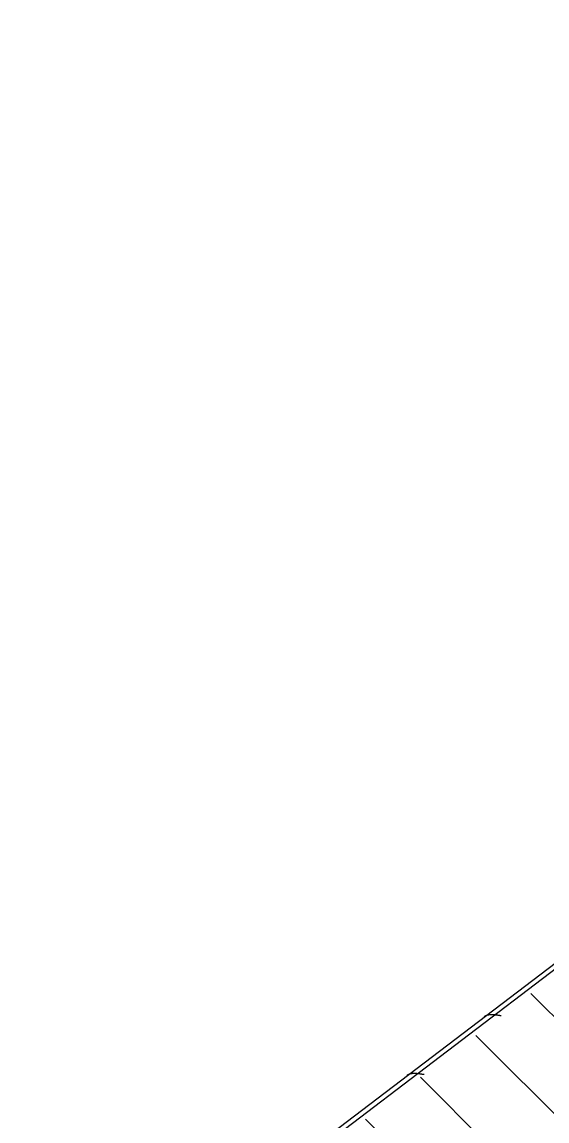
# Model space of a CAD drawing. Extents: x -9133 to 18268, y -11863 to 17290.
# Drawn here: x 651.6 to 708.9, y 3316.6 to 3436.6 of the extents above; entities that cross this region are included whole.
import ezdxf

# ---------------------------------------------------------------- set-up
doc = ezdxf.new("R2010")
doc.units = 0
doc.header["$LTSCALE"] = 30
doc.header["$MEASUREMENT"] = 0
doc.linetypes.add('EJEG$0$RLE-PROYECCION', pattern=[0.71438, 0.47625, -0.23813])
doc.layers.get('0').update_dxf_attribs({"linetype": 'CONTINUOUS'})
doc.layers.add('EJEG$0$RLA-ACHURADO', color=30, linetype='EJEG$0$RLE-PROYECCION', lineweight=15, transparency=0.7)
doc.layers.add('EJEG$0$RLA-CONTORNO', color=30, linetype='CONTINUOUS', lineweight=25)

# ---------------------------------------------------------------- blocks, each defined once
blk = doc.blocks.new('EJEG$0$FP_3-EJE G')
at = {"layer": 'EJEG$0$RLA-CONTORNO'}
for p, q in [((-1239.82, 1101.97), (-1601.82, 826.77)), ((-1428.62, 958.51), (-1428.64, 958.49)), ((-1428.6, 958.52), (-1428.62, 958.51)), ((-1428.58, 958.53), (-1428.6, 958.52)), ((-1428.56, 958.55), (-1428.58, 958.53)), ((-1428.54, 958.56), (-1428.56, 958.55)), ((-1428.51, 958.57), (-1428.54, 958.56)), ((-1428.49, 958.58), (-1428.51, 958.57)), ((-1428.47, 958.59), (-1428.49, 958.58)), ((-1428.45, 958.6), (-1428.47, 958.59)), ((-1428.42, 958.61), (-1428.45, 958.6)), ((-1428.4, 958.62), (-1428.42, 958.61)), ((-1428.37, 958.63), (-1428.4, 958.62)), ((-1428.35, 958.64), (-1428.37, 958.63)), ((-1428.32, 958.65), (-1428.35, 958.64)), ((-1428.3, 958.65), (-1428.32, 958.65)), ((-1428.27, 958.66), (-1428.3, 958.65)), ((-1428.25, 958.67), (-1428.27, 958.66)), ((-1428.22, 958.67), (-1428.25, 958.67)), ((-1428.19, 958.68), (-1428.22, 958.67)), ((-1428.17, 958.68), (-1428.19, 958.68)), ((-1428.14, 958.69), (-1428.17, 958.68)), ((-1428.11, 958.69), (-1428.14, 958.69)), ((-1428.08, 958.69), (-1428.11, 958.69)), ((-1428.05, 958.7), (-1428.08, 958.69)), ((-1428.03, 958.7), (-1428.05, 958.7)), ((-1428, 958.7), (-1428.03, 958.7)), ((-1427.97, 958.7), (-1428, 958.7)), ((-1427.94, 958.71), (-1427.97, 958.7)), ((-1427.91, 958.71), (-1427.94, 958.71)), ((-1427.88, 958.71), (-1427.91, 958.71)), ((-1427.85, 958.71), (-1427.88, 958.71)), ((-1427.82, 958.71), (-1427.85, 958.71)), ((-1427.78, 958.71), (-1427.82, 958.71)), ((-1427.75, 958.71), (-1427.78, 958.71)), ((-1427.72, 958.71), (-1427.75, 958.71)), ((-1427.69, 958.7), (-1427.72, 958.71)), ((-1427.66, 958.7), (-1427.69, 958.7)), ((-1427.63, 958.7), (-1427.66, 958.7)), ((-1427.59, 958.7), (-1427.63, 958.7)), ((-1427.56, 958.7), (-1427.59, 958.7)), ((-1427.53, 958.69), (-1427.56, 958.7)), ((-1427.49, 958.69), (-1427.53, 958.69)), ((-1427.46, 958.69), (-1427.49, 958.69)), ((-1427.43, 958.68), (-1427.46, 958.69)), ((-1427.39, 958.68), (-1427.43, 958.68)), ((-1427.36, 958.68), (-1427.39, 958.68)), ((-1427.33, 958.67), (-1427.36, 958.68)), ((-1427.29, 958.67), (-1427.33, 958.67)), ((-1427.26, 958.66), (-1427.29, 958.67)), ((-1427.22, 958.66), (-1427.26, 958.66)), ((-1427.19, 958.65), (-1427.22, 958.66)), ((-1427.15, 958.65), (-1427.19, 958.65)), ((-1427.12, 958.64), (-1427.15, 958.65)), ((-1427.08, 958.64), (-1427.12, 958.64)), ((-1427.05, 958.63), (-1427.08, 958.64)), ((-1427.01, 958.63), (-1427.05, 958.63)), ((-1426.98, 958.62), (-1427.01, 958.63)), ((-1426.94, 958.62), (-1426.98, 958.62)), ((-1426.91, 958.61), (-1426.94, 958.62)), ((-1426.87, 958.6), (-1426.91, 958.61)), ((-1426.84, 958.6), (-1426.87, 958.6)), ((-1426.8, 958.59), (-1426.84, 958.6)), ((-1426.77, 958.59), (-1426.8, 958.59)), ((-1437.06, 952.09), (-1437.08, 952.07)), ((-1437.04, 952.1), (-1437.06, 952.09)), ((-1437.02, 952.12), (-1437.04, 952.1)), ((-1437, 952.13), (-1437.02, 952.12)), ((-1436.98, 952.14), (-1437, 952.13)), ((-1436.96, 952.15), (-1436.98, 952.14)), ((-1436.93, 952.16), (-1436.96, 952.15)), ((-1436.91, 952.17), (-1436.93, 952.16)), ((-1436.89, 952.18), (-1436.91, 952.17)), ((-1436.87, 952.19), (-1436.89, 952.18)), ((-1436.84, 952.2), (-1436.87, 952.19)), ((-1436.82, 952.21), (-1436.84, 952.2)), ((-1436.79, 952.22), (-1436.82, 952.21)), ((-1436.77, 952.23), (-1436.79, 952.22)), ((-1436.74, 952.23), (-1436.77, 952.23)), ((-1436.72, 952.24), (-1436.74, 952.23)), ((-1436.69, 952.25), (-1436.72, 952.24)), ((-1436.66, 952.25), (-1436.69, 952.25)), ((-1436.64, 952.26), (-1436.66, 952.25)), ((-1436.61, 952.26), (-1436.64, 952.26)), ((-1436.58, 952.27), (-1436.61, 952.26)), ((-1436.55, 952.27), (-1436.58, 952.27)), ((-1436.53, 952.27), (-1436.55, 952.27)), ((-1436.5, 952.28), (-1436.53, 952.27)), ((-1436.47, 952.28), (-1436.5, 952.28)), ((-1436.44, 952.28), (-1436.47, 952.28)), ((-1436.41, 952.29), (-1436.44, 952.28)), ((-1436.38, 952.29), (-1436.41, 952.29)), ((-1436.35, 952.29), (-1436.38, 952.29)), ((-1436.32, 952.29), (-1436.35, 952.29)), ((-1436.29, 952.29), (-1436.32, 952.29)), ((-1436.26, 952.29), (-1436.29, 952.29)), ((-1436.23, 952.29), (-1436.26, 952.29)), ((-1436.2, 952.29), (-1436.23, 952.29)), ((-1436.17, 952.29), (-1436.2, 952.29)), ((-1436.13, 952.29), (-1436.17, 952.29)), ((-1436.1, 952.28), (-1436.13, 952.29)), ((-1436.07, 952.28), (-1436.1, 952.28)), ((-1436.04, 952.28), (-1436.07, 952.28)), ((-1436, 952.28), (-1436.04, 952.28)), ((-1435.97, 952.27), (-1436, 952.28)), ((-1435.94, 952.27), (-1435.97, 952.27)), ((-1435.9, 952.27), (-1435.94, 952.27)), ((-1435.87, 952.27), (-1435.9, 952.27)), ((-1435.84, 952.26), (-1435.87, 952.27)), ((-1435.8, 952.26), (-1435.84, 952.26)), ((-1435.77, 952.25), (-1435.8, 952.26)), ((-1435.74, 952.25), (-1435.77, 952.25)), ((-1435.7, 952.24), (-1435.74, 952.25)), ((-1435.67, 952.24), (-1435.7, 952.24)), ((-1435.63, 952.23), (-1435.67, 952.24)), ((-1435.6, 952.23), (-1435.63, 952.23)), ((-1435.56, 952.22), (-1435.6, 952.23)), ((-1435.53, 952.22), (-1435.56, 952.22)), ((-1435.49, 952.21), (-1435.53, 952.22)), ((-1435.46, 952.21), (-1435.49, 952.21)), ((-1435.42, 952.2), (-1435.46, 952.21)), ((-1435.39, 952.2), (-1435.42, 952.2)), ((-1435.35, 952.19), (-1435.39, 952.2)), ((-1435.32, 952.19), (-1435.35, 952.19)), ((-1435.28, 952.18), (-1435.32, 952.19)), ((-1435.25, 952.17), (-1435.28, 952.18)), ((-1435.21, 952.17), (-1435.25, 952.17))]:
    blk.add_line(p, q, dxfattribs=at)
blk = doc.blocks.new('EJEG$0$RLA-VIGAS-CAJONES - V_M_ 300x300x5-308513-EJE G')
at = {"layer": 'EJEG$0$RLA-CONTORNO'}
blk.add_line((-1239.82, 1101.34), (-1601.82, 826.14), dxfattribs=at)
blk = doc.blocks.new('EJEG')
at = {"layer": 'EJEG$0$RLA-ACHURADO'}
h = blk.add_hatch(dxfattribs=at)
h.set_pattern_fill('RLE-ELEMENTOS METALICOS', color=256, style=0, pattern_type=2)
h.set_pattern_definition([(135, (-424.688, -2039.478), (-5.303301, -5.303301), [])])
h.paths.add_polyline_path([(-1601.82, 790.34), (-1239.82, 1065.54), (-1239.82, 1100.71), (-1601.82, 825.51), (-1601.82, 792.53)], flags=0)
at = {"layer": 'EJEG$0$RLA-CONTORNO'}
for name in ['EJEG$0$FP_3-EJE G', 'EJEG$0$RLA-VIGAS-CAJONES - V_M_ 300x300x5-308513-EJE G']:
    blk.add_blockref(name, (0, 0), dxfattribs=at)

msp = doc.modelspace()

# ---------------------------------------------------------------- block references
msp.add_blockref('EJEG', (2130.72, 2369.47))

doc.saveas('drawing.dxf')
